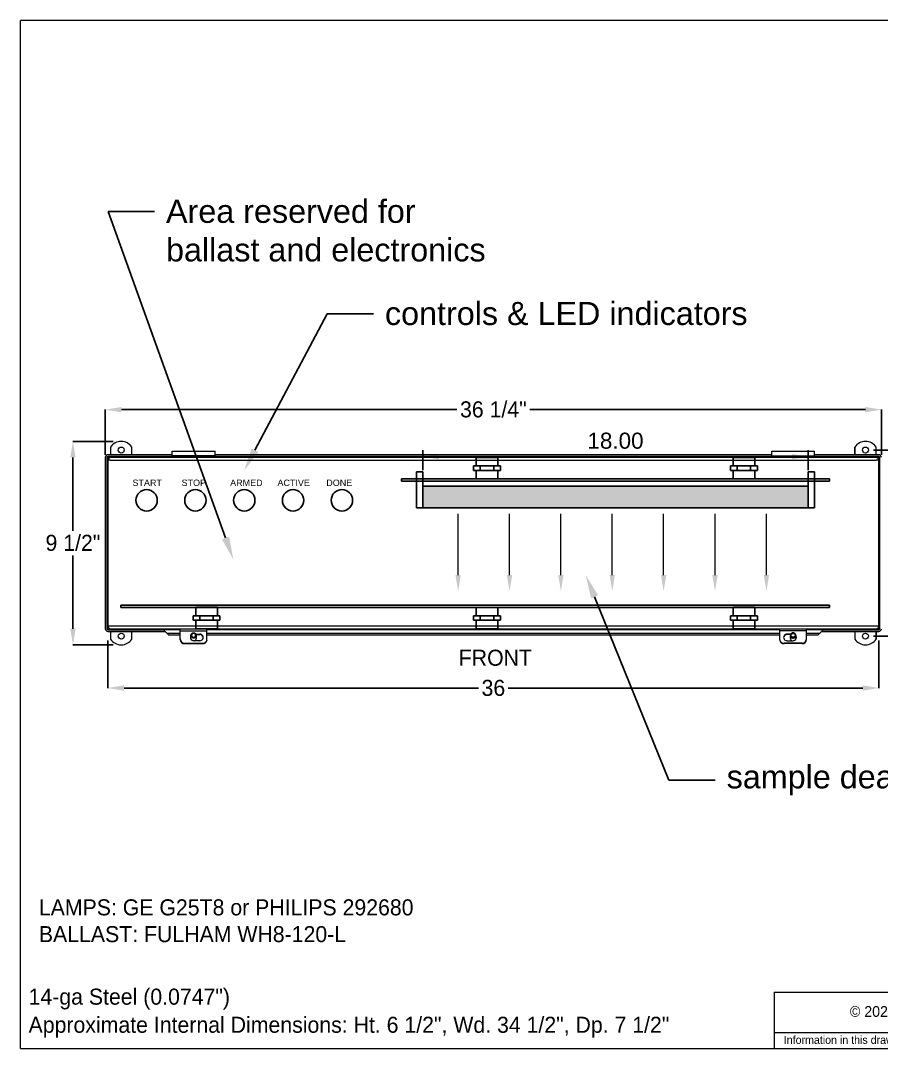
# Model space of a CAD drawing. Header units: inches. Extents: x -12.5 to 10.8, y 0.2 to 8.2.
# Drawn here: x -12.54 to -5.84, y 0.25 to 8.25 of the extents above; entities that cross this region are included whole.
import ezdxf
from ezdxf import colors
from ezdxf.entities.mleader import LeaderData, LeaderLine
from ezdxf.math import Vec2, Vec3

# ---------------------------------------------------------------- set-up
doc = ezdxf.new("R2010")
doc.units = ezdxf.units.IN
doc.header["$MEASUREMENT"] = 0
doc.header["$PDSIZE"] = -1
doc.linetypes.add('HIDDEN2', pattern=[0.1875, 0.125, -0.0625])
doc.linetypes.add('SLD-Solid', pattern=[0])
doc.styles.add('SLDTEXTSTYLE0', font='arial.ttf', dxfattribs={"width": 0.948})
doc.styles.get("Standard").update_dxf_attribs({"font": 'arial.ttf'})
doc.dimstyles.new('SLDDIMSTYLE0', dxfattribs={"dimtxt": 0.125, "dimasz": 0.125, "dimexe": 0, "dimexo": 0.0625, "dimgap": 0.03125, "dimtad": 0, "dimtih": 1, "dimtoh": 1, "dimlfac": 6, "dimrnd": 1e-09, "dimzin": 12, "dimdsep": 46, "dimlunit": 5, "dimtxsty": 'SLDTEXTSTYLE0', "dimsah": 1, "dimcen": 0.09, "dimadec": 0, "dimazin": 0, "dimtfac": 1, "dimtofl": 0, "dimtmove": 0, "dimatfit": 3, "dimfxl": 1, "dimfrac": 2, "dimtolj": 1, "dimtzin": 12, "dimarcsym": 0})
doc.dimstyles.get("Standard").update_dxf_attribs({"dimtxt": 0.18, "dimasz": 0.18, "dimexe": 0.18, "dimexo": 0.0625, "dimgap": 0.09, "dimtad": 0, "dimtih": 1, "dimtoh": 1, "dimdec": 4, "dimzin": 0, "dimdsep": 46, "dimtxsty": 'Standard', "dimcen": 0.09, "dimadec": 0, "dimazin": 0, "dimtfac": 1, "dimtdec": 4, "dimtofl": 0, "dimtmove": 0, "dimatfit": 3, "dimfxl": 1, "dimtolj": 1, "dimtzin": 0, "dimarcsym": 0})

# ---------------------------------------------------------------- blocks, each defined once
blk = doc.blocks.new('Shortened Dimensions Statement')
at = {"color": 7, "linetype": 'SLD-Solid', "lineweight": 0, "insert": (-1.0243, 0.0328), "char_height": 0.0625, "attachment_point": 1, "style": 'SLDTEXTSTYLE0'}
blk.add_mtext('Information in this drawing is provided for reference only.', dxfattribs=at)
blk = doc.blocks.new('*D28')
at = {"color": 0, "linetype": 'SLD-Solid', "lineweight": -2, "transparency": 16777216}
for p, q in [((-11.8783, 4.8697), (-11.8783, 5.2217)), ((-11.7533, 5.2217), (-9.1409, 5.2217)), ((-5.9617, 5.2217), (-8.5741, 5.2217)), ((-5.8367, 4.8697), (-5.8367, 5.2217))]:
    blk.add_line(p, q, dxfattribs=at)
at = {"color": 0, "linetype": 'SLD-Solid', "transparency": 16777216}
for points in [[(-11.7533, 5.2425), (-11.7533, 5.2009), (-11.8783, 5.2217)], [(-5.9617, 5.2425), (-5.9617, 5.2009), (-5.8367, 5.2217)]]:
    blk.add_solid(points, dxfattribs=at)
at = {"layer": 'Defpoints', "color": 0, "linetype": 'SLD-Solid', "transparency": 16777216}
for p in [(-11.8783, 5.2217), (-11.8783, 4.8072), (-5.8367, 4.8072)]:
    blk.add_point(p, dxfattribs=at)
at = {"color": 0, "linetype": 'SLD-Solid', "lineweight": 0, "transparency": 16777216, "insert": (-8.8575, 5.2864), "char_height": 0.125, "attachment_point": 2, "style": 'SLDTEXTSTYLE0'}
blk.add_mtext('\\A1;36 1/4"', dxfattribs=at)
blk = doc.blocks.new('*D29')
at = {"color": 0, "linetype": 'SLD-Solid', "lineweight": -2, "transparency": 16777216}
for p, q in [((-11.8575, 3.4247), (-11.8575, 3.0551)), ((-5.8575, 3.4247), (-5.8575, 3.0551)), ((-11.7325, 3.0551), (-8.9735, 3.0551)), ((-5.9825, 3.0551), (-8.7415, 3.0551))]:
    blk.add_line(p, q, dxfattribs=at)
at = {"color": 0, "linetype": 'SLD-Solid', "transparency": 16777216}
for points in [[(-11.7325, 3.076), (-11.7325, 3.0343), (-11.8575, 3.0551)], [(-5.9825, 3.076), (-5.9825, 3.0343), (-5.8575, 3.0551)]]:
    blk.add_solid(points, dxfattribs=at)
at = {"layer": 'Defpoints', "color": 0, "linetype": 'SLD-Solid', "transparency": 16777216}
for p in [(-11.8575, 3.4872), (-5.8575, 3.4872), (-5.8575, 3.0551)]:
    blk.add_point(p, dxfattribs=at)
at = {"color": 0, "linetype": 'SLD-Solid', "lineweight": 0, "transparency": 16777216, "insert": (-8.8575, 3.119), "char_height": 0.125, "attachment_point": 2, "style": 'SLDTEXTSTYLE0'}
blk.add_mtext('\\A1;36', dxfattribs=at)
blk = doc.blocks.new('*D20')
at = {"color": 0, "linetype": 'SLD-Solid', "lineweight": -2, "transparency": 16777216}
for p, q in [((-5.8983, 4.9073), (-5.443, 4.9073)), ((-5.443, 4.7823), (-5.443, 4.279)), ((-5.443, 3.5839), (-5.443, 4.0872)), ((-5.8983, 3.4589), (-5.443, 3.4589))]:
    blk.add_line(p, q, dxfattribs=at)
at = {"color": 0, "linetype": 'SLD-Solid', "transparency": 16777216}
for points in [[(-5.4638, 4.7823), (-5.4221, 4.7823), (-5.443, 4.9073)], [(-5.4638, 3.5839), (-5.4221, 3.5839), (-5.443, 3.4589)]]:
    blk.add_solid(points, dxfattribs=at)
at = {"layer": 'Defpoints', "color": 0, "linetype": 'SLD-Solid', "transparency": 16777216}
for p in [(-5.9608, 4.9073), (-5.9608, 3.4589), (-5.443, 3.4589)]:
    blk.add_point(p, dxfattribs=at)
at = {"color": 0, "linetype": 'SLD-Solid', "lineweight": 0, "transparency": 16777216, "insert": (-5.443, 4.2478), "char_height": 0.125, "attachment_point": 2, "style": 'SLDTEXTSTYLE0'}
blk.add_mtext('\\A1;8 3/4"', dxfattribs=at)
blk = doc.blocks.new('*D21')
at = {"color": 0, "linetype": 'SLD-Solid', "lineweight": -2, "transparency": 16777216}
for p, q in [((-11.8167, 4.9748), (-12.1302, 4.9748)), ((-12.1302, 4.8498), (-12.1302, 4.279)), ((-12.1302, 3.5164), (-12.1302, 4.0872)), ((-11.8167, 3.3914), (-12.1302, 3.3914))]:
    blk.add_line(p, q, dxfattribs=at)
at = {"color": 0, "linetype": 'SLD-Solid', "transparency": 16777216}
for points in [[(-12.1511, 4.8498), (-12.1094, 4.8498), (-12.1302, 4.9748)], [(-12.1511, 3.5164), (-12.1094, 3.5164), (-12.1302, 3.3914)]]:
    blk.add_solid(points, dxfattribs=at)
at = {"layer": 'Defpoints', "color": 0, "linetype": 'SLD-Solid', "transparency": 16777216}
for p in [(-11.7542, 4.9748), (-12.1302, 3.3914), (-11.7542, 3.3914)]:
    blk.add_point(p, dxfattribs=at)
at = {"color": 0, "linetype": 'SLD-Solid', "lineweight": 0, "transparency": 16777216, "insert": (-12.1302, 4.2477), "char_height": 0.125, "attachment_point": 2, "style": 'SLDTEXTSTYLE0'}
blk.add_mtext('\\A1;9 1/2"', dxfattribs=at)
blk = doc.blocks.new('*U33')
blk.add_circle((0, 0), 0.0833)
blk = doc.blocks.new('*U34')
at = {"color": 0, "linetype": 'ByBlock', "lineweight": -2, "transparency": 16777216}
for p in [(0, 0), (0.38, 0), (0.76, 0), (1.14, 0), (1.52, 0)]:
    blk.add_blockref('*U33', p, dxfattribs=at)
blk = doc.blocks.new('*D39')
at = {"color": 0, "lineweight": -2, "transparency": 16777216}
for p, q in [((-9.4069, 4.7501), (-9.4069, 4.9054)), ((-6.4069, 4.7501), (-6.4069, 4.9054)), ((-6.5319, 4.8554), (-9.2819, 4.8554))]:
    blk.add_line(p, q, dxfattribs=at)
at = {"color": 0, "transparency": 16777216}
for points in [[(-9.2819, 4.8763), (-9.2819, 4.8346), (-9.4069, 4.8554)], [(-6.5319, 4.8763), (-6.5319, 4.8346), (-6.4069, 4.8554)]]:
    blk.add_solid(points, dxfattribs=at)
at = {"layer": 'Defpoints', "color": 0, "transparency": 16777216}
for p in [(-9.4069, 4.8554), (-9.4069, 4.6251), (-6.4069, 4.6251)]:
    blk.add_point(p, dxfattribs=at)
at = {"color": 0, "transparency": 16777216, "insert": (-7.9069, 4.9793), "char_height": 0.125, "attachment_point": 5}
blk.add_mtext('\\A1;18.00', dxfattribs=at)
blk = doc.blocks.new('*U41')
at = {"color": 7, "linetype": 'SLD-Solid', "lineweight": 0}
blk.add_line((0, -0.176), (0, 0.301), dxfattribs=at)
at = {"color": 7, "linetype": 'SLD-Solid'}
blk.add_solid([(0.0208, -0.176), (-0.0208, -0.176), (0, -0.301)], dxfattribs=at)
blk = doc.blocks.new('*U42')
at = {"color": 0, "linetype": 'ByBlock', "lineweight": -2, "transparency": 16777216}
for p in [(0, 0), (0.4, 0), (0.8, 0), (1.2, 0), (1.6, 0), (2, 0), (2.4, 0)]:
    blk.add_blockref('*U41', p, dxfattribs=at)

msp = doc.modelspace()

# ---------------------------------------------------------------- hatches: boundary and pattern name
h = msp.add_hatch(color=256)
h.dxf.hatch_style = 1
h.set_gradient(color2=(255, 0, 255), name='INVCURVED')
h.paths.add_polyline_path([(-9.4069, 4.6251), (-9.4069, 4.4585), (-6.4069, 4.4585), (-6.4069, 4.6251)])

# ---------------------------------------------------------------- linework, layer by layer
at = {"color": 7, "linetype": 'SLD-Solid', "lineweight": 0}
for p, q in [((-12.538, 0.25), (-12.538, 8.25)), ((-2.038, 8.25), (-12.538, 8.25)), ((-6.6706, 0.6875), (-6.6706, 0.25)), ((-6.6706, 0.6875), (-2.038, 0.6875)), ((-6.6706, 0.375), (-4.4755, 0.375)), ((-12.538, 0.25), (-2.038, 0.25))]:
    msp.add_line(p, q, dxfattribs=at)
at = {"color": 7, "linetype": 'SLD-Solid', "lineweight": 15}
for p, q in [((-11.8375, 4.9306), (-11.8375, 4.8706)), ((-11.6708, 4.8706), (-11.6708, 4.9306)), ((-11.3575, 4.8976), (-11.0242, 4.8976)), ((-11.3575, 4.8626), (-11.3575, 4.8976)), ((-11.0242, 4.8626), (-11.0242, 4.8976)), ((-6.6908, 4.8976), (-6.3575, 4.8976)), ((-6.6908, 4.8626), (-6.6908, 4.8976)), ((-6.3575, 4.8626), (-6.3575, 4.8976)), ((-5.8775, 4.8706), (-5.8775, 4.9306)), ((-11.8783, 4.8498), (-11.8783, 3.5164)), ((-11.8658, 4.8498), (-11.8658, 3.5164)), ((-11.8658, 4.8498), (-11.8575, 4.8498)), ((-11.8375, 4.8706), (-11.8575, 4.8706)), ((-11.8375, 4.8581), (-11.8575, 4.8581)), ((-11.8575, 4.8581), (-11.8575, 4.8498)), ((-11.8575, 4.8289), (-11.8575, 3.5373)), ((-11.3575, 4.8706), (-11.8375, 4.8706)), ((-11.3575, 4.8581), (-11.8375, 4.8581)), ((-5.8775, 4.8498), (-11.8375, 4.8498)), ((-11.8375, 4.8289), (-5.8775, 4.8289)), ((-11.0242, 4.8626), (-11.3575, 4.8626)), ((-11.3575, 4.8602), (-11.3575, 4.8626)), ((-11.0242, 4.8602), (-11.3575, 4.8602)), ((-11.3575, 4.8498), (-11.3575, 4.8602)), ((-6.6908, 4.8706), (-11.0242, 4.8706)), ((-11.0242, 4.8602), (-11.0242, 4.8626)), ((-11.0242, 4.8498), (-11.0242, 4.8602)), ((-6.6908, 4.8581), (-11.0242, 4.8581)), ((-6.6908, 4.8626), (-6.3575, 4.8626)), ((-6.6908, 4.8602), (-6.6908, 4.8626)), ((-6.6908, 4.8602), (-6.3575, 4.8602)), ((-6.6908, 4.8498), (-6.6908, 4.8602)), ((-5.8775, 4.8706), (-6.3575, 4.8706)), ((-6.3575, 4.8602), (-6.3575, 4.8626)), ((-6.3575, 4.8498), (-6.3575, 4.8602)), ((-5.8775, 4.8581), (-6.3575, 4.8581)), ((-5.8575, 4.8706), (-5.8775, 4.8706)), ((-5.8575, 4.8581), (-5.8775, 4.8581)), ((-5.8575, 4.8498), (-5.8575, 4.8581)), ((-5.8575, 4.8498), (-5.8492, 4.8498)), ((-5.8575, 3.5373), (-5.8575, 4.8289)), ((-5.8492, 3.5164), (-5.8492, 4.8498)), ((-9.5736, 4.6831), (-6.2402, 4.6831)), ((-9.5736, 4.6656), (-6.2402, 4.6656)), ((-11.7564, 3.7006), (-6.2402, 3.7006)), ((-11.7564, 3.6831), (-6.2402, 3.6831)), ((-5.8775, 3.5373), (-11.8375, 3.5373)), ((-11.8658, 3.5164), (-11.8575, 3.5164)), ((-11.8575, 3.5081), (-11.8575, 3.5164)), ((-11.8575, 3.5081), (-11.8375, 3.5081)), ((-11.8575, 3.4956), (-11.8375, 3.4956)), ((-11.8375, 3.5164), (-5.8775, 3.5164)), ((-11.8375, 3.5081), (-11.4252, 3.5081)), ((-11.8375, 3.4956), (-11.4127, 3.4956)), ((-11.8375, 3.4956), (-11.8375, 3.4356)), ((-11.6708, 3.4356), (-11.6708, 3.4956)), ((-11.295, 3.5081), (-11.4252, 3.5081)), ((-11.3961, 3.479), (-11.3834, 3.4663)), ((-11.295, 3.4663), (-11.3834, 3.4663)), ((-11.295, 3.5011), (-11.295, 3.5164)), ((-11.295, 3.5011), (-11.0867, 3.5011)), ((-11.295, 3.4375), (-11.295, 3.5011)), ((-11.2117, 3.4417), (-11.2117, 3.4644)), ((-11.1727, 3.4743), (-11.1425, 3.4743)), ((-11.1713, 3.4714), (-11.1425, 3.4714)), ((-11.17, 3.4644), (-11.17, 3.4417)), ((-11.1425, 3.4743), (-11.1425, 3.4714)), ((-11.0867, 3.5011), (-11.0867, 3.5164)), ((-6.6283, 3.5081), (-11.0867, 3.5081)), ((-11.0867, 3.4301), (-11.0867, 3.5011)), ((-6.6283, 3.4663), (-11.0867, 3.4663)), ((-6.6283, 3.5011), (-6.6283, 3.5164)), ((-6.42, 3.5011), (-6.6283, 3.5011)), ((-6.6283, 3.4301), (-6.6283, 3.5011)), ((-6.5423, 3.4743), (-6.5725, 3.4743)), ((-6.5725, 3.4743), (-6.5725, 3.4714)), ((-6.5437, 3.4714), (-6.5725, 3.4714)), ((-6.545, 3.4417), (-6.545, 3.4644)), ((-6.5033, 3.4644), (-6.5033, 3.4417)), ((-6.42, 3.5011), (-6.42, 3.5164)), ((-6.2898, 3.5081), (-6.42, 3.5081)), ((-6.42, 3.4375), (-6.42, 3.5011)), ((-6.3316, 3.4663), (-6.42, 3.4663)), ((-6.3316, 3.4663), (-6.3189, 3.479)), ((-6.3023, 3.4956), (-5.8775, 3.4956)), ((-6.2898, 3.5081), (-5.8775, 3.5081)), ((-6.0442, 3.4956), (-6.0442, 3.4356)), ((-5.8775, 3.5081), (-5.8575, 3.5081)), ((-5.8775, 3.4956), (-5.8575, 3.4956)), ((-5.8575, 3.5164), (-5.8492, 3.5164)), ((-5.8575, 3.5164), (-5.8575, 3.5081)), ((-11.295, 3.4347), (-11.295, 3.4375)), ((-11.295, 3.4339), (-11.295, 3.4347)), ((-11.2603, 3.4033), (-11.1205, 3.4033)), ((-11.2603, 3.4033), (-11.2603, 3.4004)), ((-11.2603, 3.4004), (-11.1205, 3.4004)), ((-11.1425, 3.4231), (-11.19, 3.4231)), ((-11.1205, 3.4033), (-11.1205, 3.4004)), ((-11.0867, 3.4272), (-11.0867, 3.4301)), ((-6.6283, 3.4272), (-6.6283, 3.4301)), ((-6.4547, 3.4033), (-6.5945, 3.4033)), ((-6.5945, 3.4033), (-6.5945, 3.4004)), ((-6.4547, 3.4004), (-6.5945, 3.4004)), ((-6.5725, 3.4231), (-6.525, 3.4231)), ((-6.4547, 3.4033), (-6.4547, 3.4004)), ((-6.42, 3.4347), (-6.42, 3.4375)), ((-6.42, 3.4339), (-6.42, 3.4347))]:
    msp.add_line(p, q, dxfattribs=at)
for p, q in [((-6.0442, 4.9306), (-6.0442, 4.8706)), ((-8.8234, 4.8501), (-8.9904, 4.8501)), ((-8.9904, 4.8501), (-8.9904, 4.7839)), ((-8.8234, 4.8501), (-8.8234, 4.7839)), ((-6.8234, 4.8498), (-6.9904, 4.8498)), ((-6.9904, 4.8498), (-6.9904, 4.7836)), ((-6.8234, 4.8498), (-6.8234, 4.7836)), ((-9.4569, 4.6831), (-9.4569, 4.7372)), ((-9.4569, 4.7372), (-9.4069, 4.7372)), ((-9.4069, 4.6831), (-9.4069, 4.7372)), ((-8.8027, 4.7839), (-9.011, 4.7839)), ((-9.011, 4.7839), (-9.011, 4.7493)), ((-8.8027, 4.7839), (-9.011, 4.7839)), ((-9.011, 4.7839), (-8.9069, 4.7839)), ((-9.011, 4.7493), (-8.8027, 4.7493)), ((-8.9904, 4.7493), (-8.9904, 4.6831)), ((-8.9069, 4.7839), (-8.959, 4.7839)), ((-8.959, 4.7839), (-8.959, 4.7493)), ((-8.8548, 4.7839), (-8.8548, 4.7493)), ((-8.8234, 4.7493), (-8.8234, 4.6831)), ((-8.8027, 4.7839), (-8.8027, 4.7493)), ((-6.8027, 4.7836), (-7.011, 4.7836)), ((-7.011, 4.7836), (-7.011, 4.7489)), ((-6.8027, 4.7836), (-7.011, 4.7836)), ((-7.011, 4.7836), (-6.9069, 4.7836)), ((-7.011, 4.7489), (-6.8027, 4.7489)), ((-6.9904, 4.7489), (-6.9904, 4.6828)), ((-6.9069, 4.7836), (-6.959, 4.7836)), ((-6.959, 4.7836), (-6.959, 4.7489)), ((-6.8548, 4.7836), (-6.8548, 4.7489)), ((-6.8234, 4.7489), (-6.8234, 4.6828)), ((-6.8027, 4.7836), (-6.8027, 4.7489)), ((-6.3569, 4.7372), (-6.4069, 4.7372)), ((-6.4069, 4.6831), (-6.4069, 4.7372)), ((-6.3569, 4.6831), (-6.3569, 4.7372)), ((-6.2402, 4.6831), (-9.5736, 4.6831)), ((-9.5736, 4.6831), (-9.5736, 4.6656)), ((-6.2402, 4.6656), (-9.5736, 4.6656)), ((-6.2402, 4.6656), (-9.5736, 4.6656)), ((-9.4569, 4.4585), (-9.4569, 4.6656)), ((-9.4069, 4.6831), (-8.4069, 4.6831)), ((-9.4069, 4.4585), (-9.4069, 4.6656)), ((-8.9904, 4.6831), (-8.8234, 4.6831)), ((-8.4069, 4.6831), (-7.4069, 4.6831)), ((-6.9904, 4.6828), (-6.8234, 4.6828)), ((-6.4069, 4.4585), (-6.4069, 4.6656)), ((-6.3569, 4.4585), (-6.3569, 4.6656)), ((-6.2402, 4.6656), (-6.2402, 4.6831)), ((-6.4069, 4.6251), (-9.4069, 4.6251)), ((-9.4069, 4.6251), (-9.4069, 4.4585)), ((-9.4069, 4.6251), (-9.4069, 4.4585)), ((-6.4069, 4.6251), (-6.4069, 4.4585)), ((-9.4069, 4.4585), (-9.4569, 4.4585)), ((-6.4069, 4.4585), (-9.4069, 4.4585)), ((-6.4069, 4.4585), (-6.3569, 4.4585)), ((-6.2402, 3.7006), (-11.7564, 3.7006)), ((-6.2402, 3.7006), (-11.7564, 3.7006)), ((-11.7564, 3.7006), (-11.7564, 3.6831)), ((-6.2402, 3.6831), (-11.7564, 3.6831)), ((-11.0062, 3.6834), (-11.1732, 3.6834)), ((-11.1732, 3.6173), (-11.1732, 3.6834)), ((-11.0062, 3.6173), (-11.0062, 3.6834)), ((-9.4069, 3.6831), (-8.4069, 3.6831)), ((-8.9904, 3.617), (-8.9904, 3.6831)), ((-8.9904, 3.6831), (-8.8234, 3.6831)), ((-8.8234, 3.617), (-8.8234, 3.6831)), ((-8.4069, 3.6831), (-7.4069, 3.6831)), ((-6.9904, 3.6173), (-6.9904, 3.6834)), ((-6.9904, 3.6834), (-6.8234, 3.6834)), ((-6.8234, 3.6173), (-6.8234, 3.6834)), ((-6.2402, 3.7006), (-6.2402, 3.6831)), ((-10.9856, 3.6173), (-11.1939, 3.6173)), ((-11.1939, 3.5826), (-11.1939, 3.6173)), ((-11.1418, 3.5826), (-11.1418, 3.6173)), ((-11.0376, 3.5826), (-11.0376, 3.6173)), ((-10.9856, 3.5826), (-10.9856, 3.6173)), ((-9.011, 3.5823), (-9.011, 3.617)), ((-9.011, 3.617), (-8.8027, 3.617)), ((-8.959, 3.5823), (-8.959, 3.617)), ((-8.8548, 3.5823), (-8.8548, 3.617)), ((-8.8027, 3.5823), (-8.8027, 3.617)), ((-7.011, 3.5826), (-7.011, 3.6173)), ((-7.011, 3.6173), (-6.8027, 3.6173)), ((-6.959, 3.5826), (-6.959, 3.6173)), ((-6.8548, 3.5826), (-6.8548, 3.6173)), ((-6.8027, 3.5826), (-6.8027, 3.6173)), ((-11.1939, 3.5826), (-10.9856, 3.5826)), ((-11.1939, 3.5826), (-10.9856, 3.5826)), ((-11.1732, 3.5164), (-11.1732, 3.5826)), ((-10.9856, 3.5826), (-11.0897, 3.5826)), ((-11.0897, 3.5826), (-11.0376, 3.5826)), ((-11.0062, 3.5164), (-11.0062, 3.5826)), ((-8.8027, 3.5823), (-9.011, 3.5823)), ((-8.8027, 3.5823), (-9.011, 3.5823)), ((-9.011, 3.5823), (-8.9069, 3.5823)), ((-8.9904, 3.5161), (-8.9904, 3.5823)), ((-8.9069, 3.5823), (-8.959, 3.5823)), ((-8.8234, 3.5161), (-8.8234, 3.5823)), ((-6.8027, 3.5826), (-7.011, 3.5826)), ((-6.8027, 3.5826), (-7.011, 3.5826)), ((-7.011, 3.5826), (-6.9069, 3.5826)), ((-6.9904, 3.5164), (-6.9904, 3.5826)), ((-6.9069, 3.5826), (-6.959, 3.5826)), ((-6.8234, 3.5164), (-6.8234, 3.5826)), ((-11.1732, 3.5164), (-11.0062, 3.5164)), ((-8.8234, 3.5161), (-8.9904, 3.5161)), ((-6.8234, 3.5164), (-6.9904, 3.5164)), ((-5.8775, 3.4356), (-5.8775, 3.4956))]:
    msp.add_line(p, q)
at = {"color": 8, "linetype": 'SLD-Solid', "lineweight": 15}
for p, q in [((-11.8575, 4.8498), (-11.8575, 4.8289)), ((-11.8375, 4.8498), (-11.8575, 4.8498)), ((-11.8375, 4.8289), (-11.8575, 4.8289)), ((-5.8575, 4.8498), (-5.8775, 4.8498)), ((-5.8575, 4.8289), (-5.8775, 4.8289)), ((-5.8575, 4.8289), (-5.8575, 4.8498)), ((-11.8375, 3.5373), (-11.8575, 3.5373)), ((-11.8575, 3.5373), (-11.8575, 3.5164)), ((-5.8575, 3.5373), (-5.8775, 3.5373)), ((-5.8575, 3.5164), (-5.8575, 3.5373)), ((-11.8575, 3.5164), (-11.8375, 3.5164)), ((-11.295, 3.479), (-11.3961, 3.479)), ((-6.6283, 3.479), (-11.0867, 3.479)), ((-6.3189, 3.479), (-6.42, 3.479)), ((-5.8775, 3.5164), (-5.8575, 3.5164))]:
    msp.add_line(p, q, dxfattribs=at)
at = {"linetype": 'HIDDEN2'}
for p, q in [((-9.4569, 4.6831), (-9.4569, 4.6636)), ((-9.4069, 4.6831), (-9.4069, 4.6656)), ((-6.4069, 4.6831), (-6.4069, 4.6656)), ((-6.3569, 4.6831), (-6.3569, 4.6636))]:
    msp.add_line(p, q, dxfattribs=at)
at = {"color": 7, "linetype": 'SLD-Solid', "lineweight": 15, "flags": 128}
for points in [[(-11.4252, 3.5081), (-11.4251, 3.508), (-11.4248, 3.5077), (-11.4242, 3.5071), (-11.4235, 3.5064), (-11.4225, 3.5054), (-11.4213, 3.5043), (-11.42, 3.5029), (-11.4185, 3.5014), (-11.4168, 3.4998), (-11.4151, 3.498), (-11.4131, 3.4961), (-11.4111, 3.494), (-11.4091, 3.492), (-11.4069, 3.4898), (-11.4047, 3.4876), (-11.4025, 3.4855), (-11.4004, 3.4833), (-11.3982, 3.4811), (-11.3961, 3.479)], [(-11.1908, 3.4442), (-11.1934, 3.4444), (-11.1959, 3.4449), (-11.1984, 3.4456), (-11.2007, 3.4466), (-11.2029, 3.4479), (-11.2049, 3.4495), (-11.2067, 3.4513), (-11.2082, 3.4533), (-11.2095, 3.4554), (-11.2105, 3.4577), (-11.2112, 3.4601), (-11.2116, 3.4625), (-11.2117, 3.465), (-11.2114, 3.4675), (-11.2109, 3.4699), (-11.21, 3.4722), (-11.2089, 3.4744), (-11.2075, 3.4765), (-11.2058, 3.4784), (-11.2039, 3.48), (-11.2018, 3.4815), (-11.1995, 3.4827), (-11.1971, 3.4835), (-11.1947, 3.4842), (-11.1921, 3.4845), (-11.1896, 3.4845), (-11.187, 3.4842), (-11.1845, 3.4835), (-11.1821, 3.4827), (-11.1799, 3.4815), (-11.1778, 3.48), (-11.1759, 3.4784), (-11.1742, 3.4765), (-11.1728, 3.4744), (-11.1716, 3.4722), (-11.1708, 3.4699), (-11.1702, 3.4675), (-11.17, 3.465), (-11.1701, 3.4625), (-11.1705, 3.4601), (-11.1712, 3.4577), (-11.1722, 3.4554), (-11.1735, 3.4533), (-11.175, 3.4513), (-11.1768, 3.4495), (-11.1788, 3.4479), (-11.181, 3.4466), (-11.1833, 3.4456), (-11.1858, 3.4449), (-11.1883, 3.4444), (-11.1908, 3.4442)], [(-11.1908, 3.4504), (-11.1886, 3.4505), (-11.1865, 3.451), (-11.1844, 3.4517), (-11.1824, 3.4527), (-11.1807, 3.4539), (-11.1791, 3.4554), (-11.1777, 3.4571), (-11.1766, 3.459), (-11.1758, 3.4609), (-11.1752, 3.463), (-11.175, 3.4651), (-11.1751, 3.4673), (-11.1755, 3.4694), (-11.1762, 3.4714), (-11.1771, 3.4733), (-11.1784, 3.4751), (-11.1798, 3.4767), (-11.1815, 3.478), (-11.1834, 3.4792), (-11.1854, 3.48), (-11.1875, 3.4806), (-11.1897, 3.4809), (-11.1919, 3.4809), (-11.1941, 3.4806), (-11.1962, 3.48), (-11.1983, 3.4792), (-11.2001, 3.478), (-11.2018, 3.4767), (-11.2033, 3.4751), (-11.2045, 3.4733), (-11.2055, 3.4714), (-11.2062, 3.4694), (-11.2066, 3.4673), (-11.2067, 3.4651), (-11.2064, 3.463), (-11.2059, 3.4609), (-11.2051, 3.459), (-11.204, 3.4571), (-11.2026, 3.4554), (-11.201, 3.4539), (-11.1992, 3.4527), (-11.1973, 3.4517), (-11.1952, 3.451), (-11.193, 3.4505), (-11.1908, 3.4504)], [(-6.5242, 3.4442), (-6.5216, 3.4444), (-6.5191, 3.4449), (-6.5166, 3.4456), (-6.5143, 3.4466), (-6.5121, 3.4479), (-6.5101, 3.4495), (-6.5083, 3.4513), (-6.5068, 3.4533), (-6.5055, 3.4554), (-6.5045, 3.4577), (-6.5038, 3.4601), (-6.5034, 3.4625), (-6.5033, 3.465), (-6.5036, 3.4675), (-6.5041, 3.4699), (-6.505, 3.4722), (-6.5061, 3.4744), (-6.5075, 3.4765), (-6.5092, 3.4784), (-6.5111, 3.48), (-6.5132, 3.4815), (-6.5155, 3.4827), (-6.5179, 3.4835), (-6.5203, 3.4842), (-6.5229, 3.4845), (-6.5254, 3.4845), (-6.528, 3.4842), (-6.5305, 3.4835), (-6.5329, 3.4827), (-6.5351, 3.4815), (-6.5372, 3.48), (-6.5391, 3.4784), (-6.5408, 3.4765), (-6.5422, 3.4744), (-6.5434, 3.4722), (-6.5442, 3.4699), (-6.5448, 3.4675), (-6.545, 3.465), (-6.5449, 3.4625), (-6.5445, 3.4601), (-6.5438, 3.4577), (-6.5428, 3.4554), (-6.5415, 3.4533), (-6.54, 3.4513), (-6.5382, 3.4495), (-6.5362, 3.4479), (-6.534, 3.4466), (-6.5317, 3.4456), (-6.5292, 3.4449), (-6.5267, 3.4444), (-6.5242, 3.4442)], [(-6.5242, 3.4504), (-6.5264, 3.4505), (-6.5285, 3.451), (-6.5306, 3.4517), (-6.5326, 3.4527), (-6.5343, 3.4539), (-6.5359, 3.4554), (-6.5373, 3.4571), (-6.5384, 3.459), (-6.5392, 3.4609), (-6.5398, 3.463), (-6.54, 3.4651), (-6.5399, 3.4673), (-6.5395, 3.4694), (-6.5388, 3.4714), (-6.5379, 3.4733), (-6.5366, 3.4751), (-6.5352, 3.4767), (-6.5335, 3.478), (-6.5316, 3.4792), (-6.5296, 3.48), (-6.5275, 3.4806), (-6.5253, 3.4809), (-6.5231, 3.4809), (-6.5209, 3.4806), (-6.5188, 3.48), (-6.5167, 3.4792), (-6.5149, 3.478), (-6.5132, 3.4767), (-6.5117, 3.4751), (-6.5105, 3.4733), (-6.5095, 3.4714), (-6.5088, 3.4694), (-6.5084, 3.4673), (-6.5083, 3.4651), (-6.5086, 3.463), (-6.5091, 3.4609), (-6.5099, 3.459), (-6.511, 3.4571), (-6.5124, 3.4554), (-6.514, 3.4539), (-6.5158, 3.4527), (-6.5177, 3.4517), (-6.5198, 3.451), (-6.522, 3.4505), (-6.5242, 3.4504)], [(-6.3189, 3.479), (-6.3168, 3.4811), (-6.3146, 3.4833), (-6.3125, 3.4855), (-6.3103, 3.4876), (-6.3081, 3.4898), (-6.3059, 3.492), (-6.3039, 3.494), (-6.3019, 3.4961), (-6.2999, 3.498), (-6.2982, 3.4998), (-6.2965, 3.5014), (-6.295, 3.5029), (-6.2937, 3.5043), (-6.2925, 3.5054), (-6.2915, 3.5064), (-6.2908, 3.5071), (-6.2902, 3.5077), (-6.2899, 3.508), (-6.2898, 3.5081)]]:
    msp.add_lwpolyline(points, dxfattribs=at)
at = {"color": 7, "linetype": 'SLD-Solid', "lineweight": 15}
for centre in [(-11.7542, 4.9073), (-5.9608, 4.9073), (-11.7542, 3.4589), (-5.9608, 3.4589)]:
    msp.add_circle(centre, 0.0233, dxfattribs=at)
for centre, radius, start, end in [((-11.7542, 4.8741), 0.1007, 34.15282, 145.84718), ((-5.9608, 4.8741), 0.1007, 34.15282, 145.84718), ((-11.8575, 4.8498), 0.0208, 90, 180), ((-11.8575, 4.8498), 0.00833, 90, 180), ((-11.8367, 4.8289), 0.0208, 92.29244, 180), ((-5.8783, 4.8289), 0.0208, 0, 87.70756), ((-5.8575, 4.8498), 0.0208, 0, 90), ((-5.8575, 4.8498), 0.00833, 0, 90), ((-11.8367, 3.5373), 0.0208, 180, 267.70756), ((-5.8783, 3.5373), 0.0208, 272.29244, 0), ((-11.8575, 3.5164), 0.0208, 180, 270), ((-11.8575, 3.5164), 0.00833, 180, 270), ((-11.1903, 3.4487), 0.0256, 146.70644, 270.61008), ((-11.1905, 3.4458), 0.0254, 146.36374, 176.75146), ((-11.192, 3.4418), 0.0197, 180.10616, 216.07658), ((-11.1901, 3.4419), 0.0201, 290.89233, 359.46931), ((-11.1422, 3.4487), 0.0256, 269.43825, 90.56175), ((-11.1424, 3.4457), 0.0258, 3.56398, 90.3268), ((-6.5726, 3.4457), 0.0258, 89.6732, 176.43602), ((-6.5728, 3.4487), 0.0256, 89.43825, 270.56175), ((-6.5249, 3.4419), 0.0201, 180.53069, 249.10767), ((-6.5247, 3.4487), 0.0256, 269.38992, 33.29356), ((-6.523, 3.4418), 0.0197, 323.92342, 359.89384), ((-6.5245, 3.4458), 0.0254, 3.24854, 33.63626), ((-5.8575, 3.5164), 0.0208, 270, 0), ((-5.8575, 3.5164), 0.00833, 270, 0), ((-11.7542, 3.4921), 0.1007, 214.15282, 325.84718), ((-11.2605, 3.4377), 0.0345, 180.35755, 270.35228), ((-11.2605, 3.4349), 0.0345, 180.35747, 270.35236), ((-11.2609, 3.4345), 0.0341, 181.01062, 270.97541), ((-11.1203, 3.4379), 0.0346, 269.74817, 346.97167), ((-11.1203, 3.435), 0.0346, 269.74811, 346.97173), ((-6.5947, 3.4379), 0.0346, 193.02833, 270.25183), ((-6.5947, 3.435), 0.0346, 193.02827, 270.25189), ((-6.4545, 3.4377), 0.0345, 269.64772, 359.64245), ((-6.4545, 3.4349), 0.0345, 269.64764, 359.64253), ((-6.4541, 3.4345), 0.0341, 269.02459, 358.98938), ((-5.9608, 3.4921), 0.1007, 214.15282, 325.84718)]:
    msp.add_arc(centre, radius, start, end, dxfattribs=at)

# ---------------------------------------------------------------- block references
for name, p in [('*U34', (-11.5568, 4.5161)), ('*U42', (-9.1319, 4.1099))]:
    msp.add_blockref(name, p)
at = {"color": 7, "linetype": 'Continuous'}
msp.add_blockref('Shortened Dimensions Statement', (-5.5724, 0.3152), dxfattribs=at)

# ---------------------------------------------------------------- texts
at = {"char_height": 0.05, "attachment_point": 1}
for s, insert in [('START', (-11.6667, 4.6774)), ('STOP', (-11.2844, 4.6774)), ('ARMED', (-10.9062, 4.6774)), ('ACTIVE', (-10.538, 4.6774)), ('DONE', (-10.158, 4.6774))]:
    msp.add_mtext_dynamic_manual_height_columns(s, width=1.240891, gutter_width=1, heights=[0], dxfattribs=dict(at, insert=insert))
at = {"color": 7, "linetype": 'Continuous', "lineweight": 0, "attachment_point": 1, "style": 'SLDTEXTSTYLE0'}
for s, insert, char_height in [('FRONT', (-9.127, 3.3534), 0.125), ('LAMPS: GE G25T8 or PHILIPS 292680\\PBALLAST: FULHAM WH8-120-L', (-12.3955, 1.4106), 0.125), ('14-ga Steel (0.0747")', (-12.4755, 0.7155), 0.125), ('© 2020 Dave White', (-6.0822, 0.5793), 0.083333), ('Approximate Internal Dimensions: Ht. 6 1/2", Wd. 34 1/2", Dp. 7 1/2"', (-12.4755, 0.4968), 0.125)]:
    msp.add_mtext(s, dxfattribs=dict(at, insert=insert, char_height=char_height))

# ---------------------------------------------------------------- dimensions: what is measured, and where the dimension line sits
at = {"color": 7, "linetype": 'SLD-Solid', "lineweight": 0}
dim = msp.add_linear_dim(base=(-11.8783, 5.2217), p1=(-5.8367, 4.8072), p2=(-11.8783, 4.8072), text='<>"', dimstyle='SLDDIMSTYLE0', dxfattribs=at)
dim.commit()
dim.dimension.update_dxf_attribs({"geometry": '*D28', "text_midpoint": (-8.8575, 5.2217), "dimtype": 160})
dim = msp.add_linear_dim(base=(-9.4069, 4.8554), p1=(-6.4069, 4.6251), p2=(-9.4069, 4.6251), dimstyle='Standard', override={"dimtxt": 0.125, "dimasz": 0.125, "dimexe": 0.05, "dimexo": 0.125, "dimgap": 0.06, "dimtad": 1, "dimdec": 2, "dimlfac": 6, "dimadec": 2, "dimtdec": 2})
dim.commit()
dim.dimension.update_dxf_attribs({"geometry": '*D39', "text_midpoint": (-7.9069, 4.9793)})
for base, p1, p2, picture, middle in [((-12.1302, 3.3914), (-11.7542, 4.9748), (-11.7542, 3.3914), '*D21', (-12.1302, 4.1831)), ((-5.443, 3.4589), (-5.9608, 4.9073), (-5.9608, 3.4589), '*D20', (-5.443, 4.1831))]:
    dim = msp.add_linear_dim(base=base, p1=p1, p2=p2, angle=90, text='<>"', dimstyle='SLDDIMSTYLE0', dxfattribs=at)
    dim.commit()
    dim.dimension.update_dxf_attribs({"geometry": picture, "text_midpoint": middle, "dimtype": 160})
dim = msp.add_linear_dim(base=(-5.8575, 3.0551), p1=(-11.8575, 3.4872), p2=(-5.8575, 3.4872), dimstyle='SLDDIMSTYLE0', dxfattribs=at)
dim.commit()
dim.dimension.update_dxf_attribs({"geometry": '*D29', "text_midpoint": (-8.8575, 3.0551), "dimtype": 160})

# ---------------------------------------------------------------- leaders
ml = msp.add_multileader_mtext('Standard')
ml.set_content('Area reserved for \\Pballast and electronics', color=256)
ml.set_leader_properties()
ml.build(insert=Vec2(0, 0))
ml.multileader.update_dxf_attribs({"text_right_attachment_type": 6, "dogleg_length": 0.36, "arrow_head_size": 0.18})
ctx = ml.context
ctx.base_point, ctx.char_height, ctx.arrow_head_size, ctx.landing_gap_size, ctx.plane_origin = Vec3(-11.4955, 6.764), 0.18, 0.18, 0.09, Vec3(-11.5786, 5.0125)
ctx.right_attachment = 6
notes = []
notes.append((ctx, [(0, (1, 1, 0), (-11.8555, 6.764), (1, 0), 0.36, [(0, [(-10.8812, 4.0535)], 0, [])])]))
ctx.mtext.insert, ctx.mtext.flow_direction = Vec3(-11.4055, 6.8555), 5
ml = msp.add_multileader_mtext('Standard')
ml.set_content('controls & LED indicators', color=256)
ml.set_leader_properties()
ml.build(insert=Vec2(0, 0))
ml.multileader.update_dxf_attribs({"text_right_attachment_type": 6, "dogleg_length": 0.36, "arrow_head_size": 0.18})
ctx = ml.context
ctx.base_point, ctx.char_height, ctx.arrow_head_size, ctx.landing_gap_size, ctx.plane_origin = Vec3(-9.7914, 5.9682), 0.18, 0.18, 0.09, Vec3(-11.2968, 4.4117)
ctx.right_attachment = 6
notes.append((ctx, [(0, (1, 1, 0), (-10.1514, 5.9682), (1, 0), 0.36, [(0, [(-10.7976, 4.7463)], 0, [])])]))
ctx.mtext.insert, ctx.mtext.flow_direction = Vec3(-9.7014, 6.0603), 5
ml = msp.add_multileader_mtext('Standard')
ml.set_content('sample deactivation area', color=256)
ml.set_leader_properties()
ml.build(insert=Vec2(0, 0))
ml.multileader.update_dxf_attribs({"text_right_attachment_type": 6, "dogleg_length": 0.36, "arrow_head_size": 0.18})
ctx = ml.context
ctx.base_point, ctx.char_height, ctx.arrow_head_size, ctx.landing_gap_size, ctx.plane_origin = Vec3(-7.1317, 2.3392), 0.18, 0.18, 0.09, Vec3(-8.6371, 0.7827)
ctx.right_attachment = 6
notes.append((ctx, [(0, (1, 1, 0), (-7.4917, 2.3392), (1, 0), 0.36, [(0, [(-8.1379, 3.9327)], 0, [])])]))
ctx.mtext.insert, ctx.mtext.flow_direction = Vec3(-7.0417, 2.4541), 5
for ctx, leaders in notes:
    for number, flags, end, landing, length, lines in leaders:
        leader = LeaderData()
        leader.index, (leader.has_last_leader_line, leader.has_dogleg_vector, leader.attachment_direction) = number, flags
        leader.last_leader_point, leader.dogleg_vector, leader.dogleg_length = Vec3(end), Vec3(landing), length
        for number, points, colour, breaks in lines:
            line = LeaderLine()
            line.index, line.vertices, line.color, line.breaks = number, Vec3.list(points), colors.encode_raw_color(colour), breaks
            leader.lines.append(line)
        ctx.leaders.append(leader)

doc.saveas('drawing.dxf')
